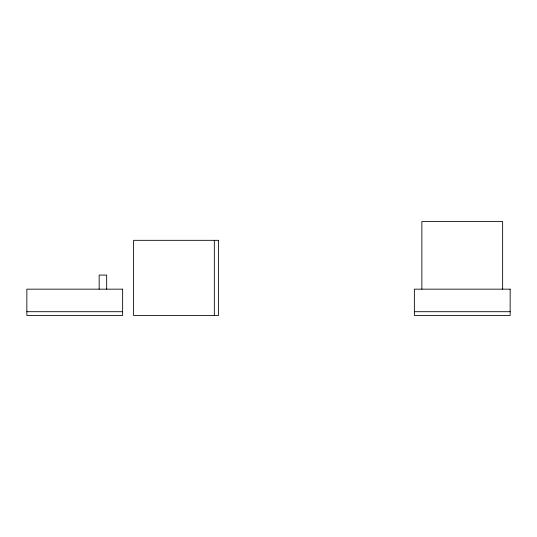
<?xml version="1.0" encoding="UTF-8"?>
<svg xmlns="http://www.w3.org/2000/svg" width="537" height="537" viewBox="0 0 537 537"><rect width="100%" height="100%" fill="white"/><g stroke="black" fill="none" stroke-linecap="round" stroke-linejoin="round"><path stroke-width="0.81" d="M26.85 311.702L122.637 311.702M414.363 311.702L510.15 311.702M502.639 289.161L502.639 221.546L421.874 221.546L421.874 289.161M214.337 240.328L214.337 315.454M106.675 289.195L106.675 275.072L99.17 275.072L99.164 289.195M218.572 240.328L133.572 240.328L133.572 315.454L218.572 315.454L218.572 240.328M122.637 289.161L26.85 289.161L26.85 315.454L122.637 315.454L122.637 289.161M510.15 289.161L414.363 289.161L414.363 315.454L510.15 315.454L510.15 289.161"/></g></svg>
